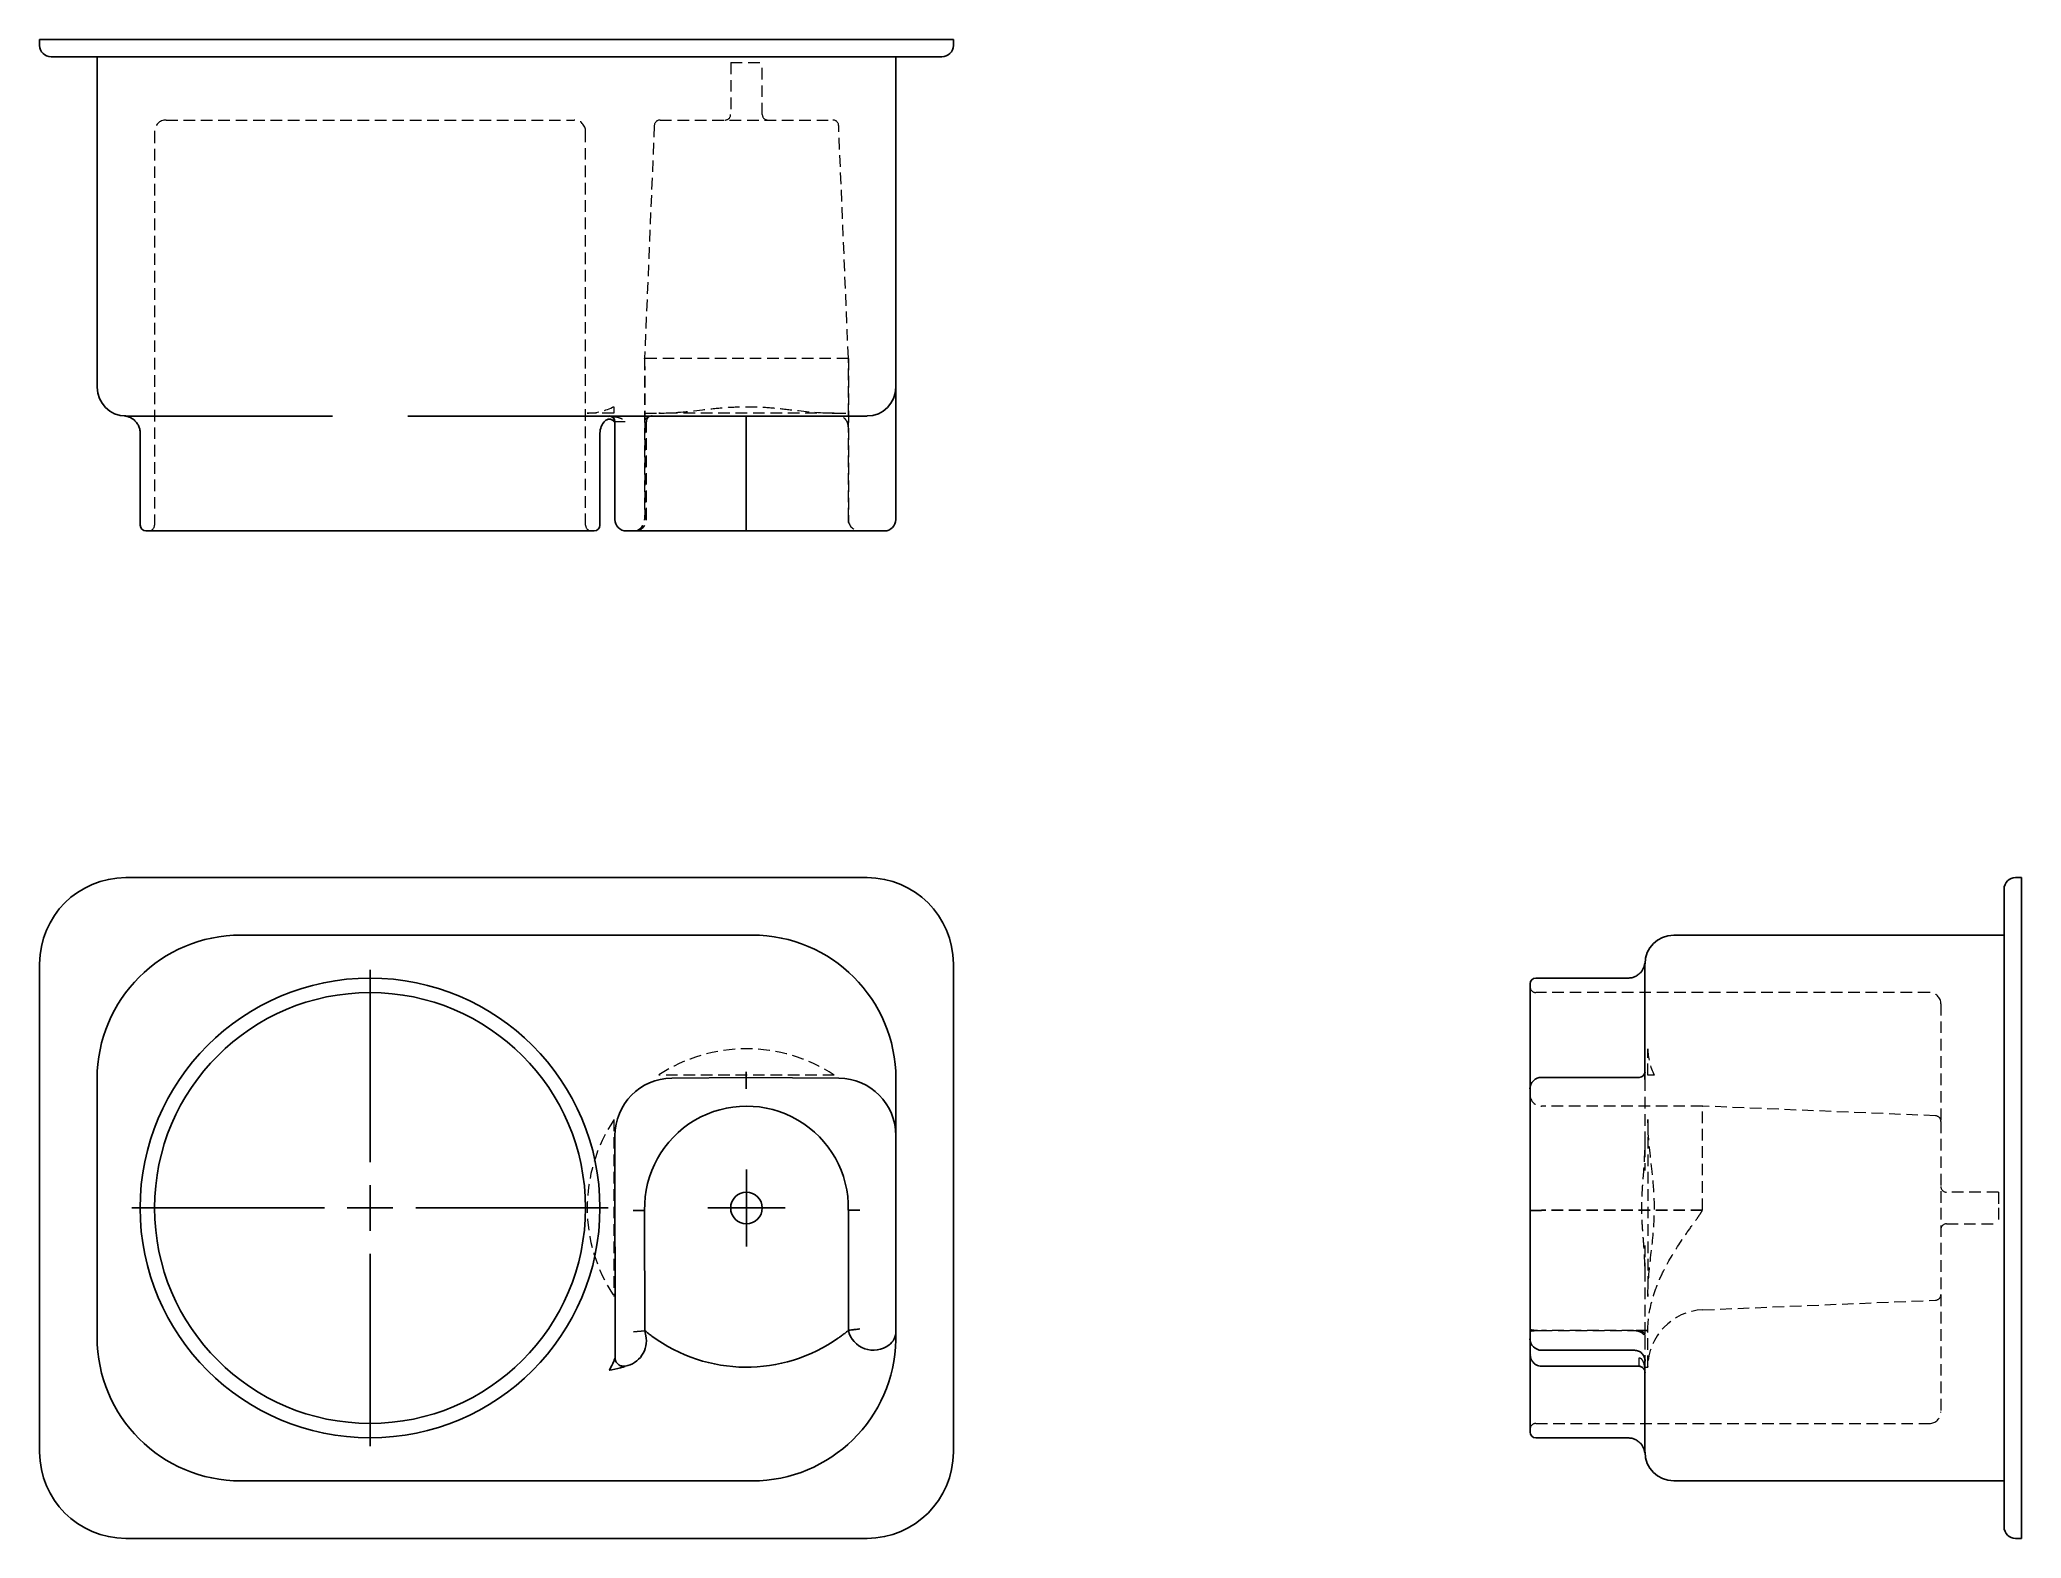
# Model space of a CAD drawing. Header units: millimetres. Extents: x 33 to 250, y 21 to 185.
import ezdxf

# ---------------------------------------------------------------- set-up
doc = ezdxf.new("R2010")
doc.units = ezdxf.units.MM
doc.linetypes.add('HIDDEN', pattern=[1.905, 1.27, -0.635])
doc.layers.add('10', color=7, linetype='Continuous')

# ---------------------------------------------------------------- blocks, each defined once
blk = doc.blocks.new('SW_CENTERMARKSYMBOL_0')
at = {"layer": '10', "color": 0}
for p, q in [((0, 2.5), (0, 4.23)), ((0, 0), (0, 2.5)), ((-2.5, 0), (-4.23, 0)), ((0, 0), (-2.5, 0)), ((0, 0), (0, -2.5)), ((0, 0), (2.5, 0)), ((2.5, 0), (4.23, 0)), ((0, -2.5), (0, -4.23))]:
    blk.add_line(p, q, dxfattribs=at)
blk = doc.blocks.new('SW_CENTERMARKSYMBOL_1')
at = {"layer": '10', "color": 0}
for p, q in [((0, 5), (0, 26.08)), ((0, 0), (0, 2.5)), ((-5, 0), (-26.08, 0)), ((0, 0), (-2.5, 0)), ((0, 0), (0, -2.5)), ((0, 0), (2.5, 0)), ((5, 0), (26.08, 0)), ((0, -5), (0, -26.08))]:
    blk.add_line(p, q, dxfattribs=at)

msp = doc.modelspace()

# ---------------------------------------------------------------- linework, layer by layer
at = {"color": 7, "linetype": 'Continuous', "lineweight": 25}
for p, q in [((33, 184.26), (33, 184.89)), ((42.43, 184.89), (33, 184.89)), ((123.57, 184.89), (42.43, 184.89)), ((133, 184.89), (123.57, 184.89)), ((133, 184.26), (133, 184.89)), ((34.26, 183), (42.43, 183)), ((39.29, 183), (39.29, 146.84)), ((42.43, 183), (123.57, 183)), ((123.57, 183), (131.74, 183)), ((126.71, 183), (126.71, 146.84)), ((126.71, 132.37), (126.71, 146.84)), ((42.43, 143.69), (55.01, 143.69)), ((55.01, 143.69), (65.05, 143.69)), ((73.28, 143.69), (110.99, 143.69)), ((95.33, 143.69), (95.24, 143.64)), ((110.99, 143.69), (123.57, 143.69)), ((44.01, 141.84), (44.01, 131.75)), ((94.32, 131.75), (94.32, 141.81)), ((95.96, 143.07), (95.96, 132.37)), ((110.34, 143.07), (110.34, 132.37)), ((44.64, 131.12), (93.69, 131.12)), ((97.22, 131.12), (102.2, 131.12)), ((102.2, 131.12), (110.34, 131.12)), ((110.34, 131.12), (120.47, 131.12)), ((120.47, 131.12), (125.45, 131.12)), ((123.57, 93.16), (42.43, 93.16)), ((248, 91.91), (248, 83.73)), ((249.26, 93.16), (249.89, 93.16)), ((249.89, 83.73), (249.89, 93.16)), ((110.99, 86.87), (55.01, 86.87)), ((248, 86.87), (211.84, 86.87)), ((33, 83.73), (33, 30.27)), ((133, 30.27), (133, 83.73)), ((208.69, 83.73), (208.69, 71.15)), ((248, 83.73), (248, 30.27)), ((249.89, 30.27), (249.89, 83.73)), ((196.12, 81.53), (196.12, 70.04)), ((206.84, 82.16), (196.75, 82.16)), ((110.34, 71.3), (110.34, 71.92)), ((39.29, 71.15), (39.29, 42.85)), ((110.34, 71.3), (102.19, 71.21)), ((110.34, 70.04), (110.34, 71.3)), ((120.48, 71.21), (110.34, 71.3)), ((126.71, 64.92), (126.71, 71.15)), ((196.12, 70.04), (196.12, 69.95)), ((196.12, 69.95), (196.12, 64.92)), ((208.07, 71.3), (197.37, 71.3)), ((208.69, 71.15), (208.69, 71.08)), ((95.96, 64.92), (95.98, 40.61)), ((126.71, 43.51), (126.71, 64.92)), ((196.12, 64.92), (196.12, 43.51)), ((99.25, 43.56), (99.21, 56.73)), ((121.51, 56.77), (121.51, 43.6)), ((97.99, 43.44), (99.25, 43.56)), ((99.36, 43.02), (99.25, 43.56)), ((196.12, 43.51), (196.12, 43)), ((196.12, 43), (196.12, 42.69)), ((196.12, 42.69), (196.12, 41.04)), ((197.37, 41.43), (207.54, 41.43)), ((196.17, 40.67), (196.12, 41.04)), ((196.12, 41.02), (196.12, 32.47)), ((197.37, 39.67), (208.07, 39.67)), ((208.07, 39.68), (208.07, 39.67)), ((208.69, 40.29), (208.73, 40.25)), ((208.69, 40.29), (208.69, 30.27)), ((196.75, 31.84), (206.84, 31.84)), ((248, 30.27), (248, 22.09)), ((249.89, 20.84), (249.89, 30.27)), ((55.01, 27.13), (110.99, 27.13)), ((248, 27.13), (211.84, 27.13)), ((42.43, 20.84), (123.57, 20.84)), ((249.26, 20.84), (249.89, 20.84))]:
    msp.add_line(p, q, dxfattribs=at)
at = {"color": 7, "linetype": 'HIDDEN', "lineweight": 18}
for p, q in [((108.63, 182.37), (112.09, 182.37)), ((108.63, 182.37), (108.63, 176.71)), ((112.09, 176.71), (112.09, 182.37)), ((46.84, 176.08), (91.49, 176.08)), ((100.9, 176.08), (119.82, 176.08)), ((45.58, 174.83), (45.58, 131.75)), ((92.75, 131.75), (92.75, 174.83)), ((100.27, 175.48), (99.21, 150.04)), ((121.51, 150.04), (120.45, 175.48)), ((121.51, 149.98), (99.21, 149.98)), ((99.21, 149.98), (99.21, 132.37)), ((99.21, 149.98), (99.21, 132.37)), ((121.51, 149.98), (121.51, 132.37)), ((121.51, 132.37), (121.51, 149.98)), ((95.85, 144.01), (92.93, 144.01)), ((95.33, 143.69), (95.33, 143.69)), ((95.34, 143.69), (95.35, 143.69)), ((99.25, 144.01), (100.72, 144.01)), ((99.25, 144.01), (99.25, 143.07)), ((119.97, 144.01), (100.75, 144.01)), ((119.97, 144.01), (121.51, 144.01)), ((99.25, 143.07), (99.25, 132.37)), ((99.41, 132.37), (99.41, 143.07)), ((239.83, 80.58), (196.75, 80.58)), ((241.08, 79.33), (241.08, 66.46)), ((209.01, 71.54), (209.01, 74.43)), ((119.97, 71.54), (100.75, 71.54)), ((208.69, 71.08), (208.69, 64.92)), ((214.98, 68.15), (197.37, 68.15)), ((214.98, 56.77), (214.98, 68.15)), ((240.48, 67.09), (215.04, 68.15)), ((95.85, 66.67), (95.85, 47.33)), ((209.01, 66.67), (209.01, 47.33)), ((241.08, 66.46), (241.08, 57)), ((208.69, 64.92), (208.69, 63.82)), ((208.69, 63.82), (208.69, 63.69)), ((208.69, 63.82), (208.69, 61.11)), ((247.37, 58.73), (241.71, 58.73)), ((247.37, 58.73), (247.37, 57)), ((214.98, 56.77), (197.37, 56.77)), ((214.98, 56.73), (197.37, 56.73)), ((241.08, 57), (241.08, 47.54)), ((247.37, 57), (247.37, 55.27)), ((241.71, 55.27), (247.37, 55.27)), ((208.69, 52.89), (208.69, 50.21)), ((208.69, 50.36), (208.69, 50.21)), ((208.69, 50.21), (208.69, 42.97)), ((215.04, 45.85), (240.48, 46.91)), ((241.08, 47.54), (241.08, 34.67)), ((207.44, 43.6), (197.37, 43.6)), ((208.07, 43.56), (197.37, 43.56)), ((209.01, 43.6), (207.44, 43.6)), ((209.01, 43.56), (208.07, 43.56)), ((209.01, 39.57), (209.01, 43.6)), ((208.69, 42.97), (208.69, 42.78)), ((208.69, 42.78), (208.69, 40.29)), ((196.12, 41.04), (196.15, 40.97)), ((208.69, 39.57), (209.01, 39.57)), ((196.75, 33.42), (239.83, 33.42))]:
    msp.add_line(p, q, dxfattribs=at)
at = {"color": 7, "linetype": 'Continuous', "lineweight": 25}
for centre, radius in [((69.16, 57), 25.16), ((69.16, 57), 23.58), ((110.36, 57), 1.73)]:
    msp.add_circle(centre, radius, dxfattribs=at)
for centre, radius, start, end in [((34.26, 184.26), 1.26, 180, 270), ((131.74, 184.26), 1.26, 270, 0), ((42.43, 146.84), 3.14, 180, 270), ((123.57, 146.84), 3.14, 270, 0), ((96.21, 141.81), 1.89, 133.704, 180), ((95.33, 143.07), 0.629, 360, 90), ((97.22, 132.37), 1.26, 180, 270), ((125.45, 132.37), 1.26, 270, 0), ((44.64, 131.75), 0.629, 180, 270), ((93.69, 131.75), 0.629, 270, 0), ((42.43, 83.73), 9.43, 90, 180), ((123.57, 83.73), 9.43, 0, 90), ((249.26, 91.91), 1.26, 90, 180), ((55.01, 71.15), 15.72, 90, 180), ((110.99, 71.15), 15.72, 0, 90), ((211.84, 83.73), 3.14, 90, 180), ((196.75, 81.53), 0.629, 90, 180), ((102.25, 64.92), 6.29, 90.5751, 180.0399), ((120.42, 64.92), 6.29, 0, 89.495), ((110.36, 57), 11.15, 358.8077, 181.37), ((124.26, 44.26), 2.83, 193.545, 306.8452), ((124.82, 43.51), 1.89, 306.8452, 0), ((55.01, 42.85), 15.72, 180, 270), ((96.58, 42.47), 2.83, 280.2807, 11.2574), ((110.36, 57), 17.43, 233.5679, 305.3601), ((110.99, 42.85), 15.72, 270, 358.9547), ((197.37, 42.69), 1.26, 180, 270), ((208.07, 39.01), 0.629, 0, 52.2444), ((196.75, 32.47), 0.629, 180, 270), ((42.43, 30.27), 9.43, 180, 270), ((123.57, 30.27), 9.43, 270, 0), ((211.84, 30.27), 3.14, 180, 270), ((249.26, 22.09), 1.26, 180, 270)]:
    msp.add_arc(centre, radius, start, end, dxfattribs=at)
at = {"color": 7, "linetype": 'HIDDEN', "lineweight": 18}
for centre, radius, start, end in [((46.84, 174.83), 1.26, 90, 180), ((91.49, 174.83), 1.26, 0, 90), ((100.9, 175.46), 0.629, 90, 177.6141), ((108, 176.71), 0.629, 270, 0), ((112.72, 176.71), 0.629, 180, 270), ((119.82, 175.46), 0.629, 2.3859, 90), ((92.93, 150.3), 6.29, 357.134, 357.6141), ((127.79, 150.3), 6.29, 182.3859, 182.866), ((92.93, 150.3), 6.29, 270, 297.6613), ((100.04, 143.07), 0.629, 90, 180), ((97.95, 132.37), 1.26, 270, 0), ((98.16, 132.37), 1.26, 270, 0), ((122.77, 132.37), 1.26, 180, 270), ((44.95, 131.75), 0.629, 270, 0), ((93.38, 131.75), 0.629, 180, 270), ((196.75, 81.21), 0.629, 180, 270), ((239.83, 79.33), 1.26, 0, 90), ((110.36, 57), 17.43, 56.5448, 123.4552), ((215.3, 74.43), 6.29, 180, 207.2695), ((197.37, 69.41), 1.26, 180, 270), ((215.3, 74.43), 6.29, 267.134, 267.6141), ((110.36, 57), 17.43, 146.3119, 213.6881), ((240.46, 66.46), 0.629, 0, 87.6141), ((241.71, 59.36), 0.629, 180, 270), ((241.71, 54.64), 0.629, 90, 180), ((215.3, 39.57), 6.29, 92.3859, 180), ((240.46, 47.54), 0.629, 272.3859, 0), ((196.75, 32.79), 0.629, 90, 180), ((239.83, 34.67), 1.26, 270, 0)]:
    msp.add_arc(centre, radius, start, end, dxfattribs=at)
at = {"color": 7, "linetype": 'Continuous', "lineweight": 25}
for centre, major_axis, ratio, start_param, end_param in [((110.34, 143.07), (0, 0.629), 0.000611, 4.712389, 6.284555), ((110.34, 132.37), (0, 1.26), 0.000611, 1.570796, 3.140223), ((208.07, 71.92), (0, 0.629), 0.999956, 3.141593, 4.712389), ((197.37, 70.04), (0, 1.26), 0.999956, 0, 1.570796)]:
    msp.add_ellipse(centre, major_axis=major_axis, ratio=ratio, start_param=start_param, end_param=end_param, dxfattribs=at)
at = {"color": 7, "linetype": 'HIDDEN', "lineweight": 18}
for centre, major_axis, ratio, start_param, end_param in [((97.99, 132.37), (0, 1.26), 0.999694, 3.141593, 4.712389), ((197.37, 43.44), (1.26, 0), 0.100092, 1.570796, 3.141593)]:
    msp.add_ellipse(centre, major_axis=major_axis, ratio=ratio, start_param=start_param, end_param=end_param, dxfattribs=at)
for points, knots in [([(99.21, 149.98), (99.21, 149.95), (99.21, 149.92), (99.21, 149.84), (99.21, 149.8), (99.21, 149.67), (99.21, 149.58), (99.21, 149.32), (99.22, 149.14), (99.22, 148.6), (99.22, 148.25), (99.22, 147.21), (99.23, 146.56), (99.23, 145.71), (99.23, 145.44), (99.24, 144.96), (99.24, 144.75), (99.24, 144.22), (99.25, 144.01), (99.25, 144.01)], [0, 0, 0, 0, 0.015625, 0.015625, 0.03125, 0.03125, 0.0625, 0.0625, 0.125, 0.125, 0.25, 0.25, 0.5, 0.5, 0.625, 0.625, 0.75, 0.75, 1, 1, 1, 1]), ([(95.9, 143.03), (95.9, 143.03), (95.91, 143.03), (95.91, 143.06), (95.91, 143.12), (95.91, 143.19), (95.89, 143.26), (95.87, 143.32), (95.85, 143.37), (95.83, 143.39), (95.82, 143.41), (95.8, 143.43), (95.77, 143.46), (95.74, 143.49), (95.7, 143.52), (95.66, 143.54), (95.63, 143.57), (95.57, 143.6), (95.49, 143.63), (95.36, 143.67), (95.29, 143.67), (95.23, 143.67)], [0, 0, 0, 0, 0.002981, 0.179727, 0.371447, 0.525225, 0.63919, 0.713619, 0.736521, 0.744722, 0.751128, 0.753867, 0.761886, 0.775452, 0.783543, 0.792409, 0.802659, 0.814797, 0.845785, 0.886705, 1, 1, 1, 1]), ([(95.56, 143.66), (95.83, 143.63), (96.22, 143.59), (96.63, 143.44), (96.86, 143.33), (97, 143.24), (97.07, 143.15), (97.09, 143.1), (97.09, 143.08), (97.09, 143.07)], [0, 0, 0, 0, 0.4714206, 0.6661614, 0.7820079, 0.9160694, 0.9624256, 0.98195, 1, 1, 1, 1]), ([(95.85, 144.71), (95.85, 144.69), (95.85, 144.64), (95.85, 144.27), (95.85, 144.05), (95.85, 144.02), (95.85, 144.01)], [0, 0, 0, 0, 0.300331, 0.650064, 0.825079, 1, 1, 1, 1]), ([(99.25, 143.07), (99.25, 143.15), (99.27, 143.24), (99.35, 143.38), (99.4, 143.44), (99.56, 143.59), (99.69, 143.65), (99.82, 143.67)], [0, 0, 0, 0, 0.25, 0.25, 0.5, 0.5, 1, 1, 1, 1]), ([(100.75, 144.01), (102.35, 144.01), (103.94, 144.2), (106.33, 144.46), (107.13, 144.55), (108.73, 144.67), (109.52, 144.71), (111.13, 144.71), (111.93, 144.68), (113.53, 144.56), (114.34, 144.47), (116.74, 144.2), (118.35, 144.01), (119.97, 144.01)], [0, 0, 0, 0, 0.25, 0.25, 0.375, 0.375, 0.5, 0.5, 0.625, 0.625, 0.75, 0.75, 1, 1, 1, 1]), ([(121.51, 142.44), (121.51, 142.52), (121.5, 142.61), (121.47, 142.77), (121.45, 142.85), (121.37, 143.08), (121.28, 143.22), (121.09, 143.45), (120.97, 143.54), (120.72, 143.66), (120.59, 143.69), (120.45, 143.69)], [0, 0, 0, 0, 0.125, 0.125, 0.25, 0.25, 0.5, 0.5, 0.75, 0.75, 1, 1, 1, 1]), ([(97.09, 143.07), (96.78, 143.07), (96.19, 143.07), (95.98, 143.07), (95.98, 143.07)], [0, 0, 0, 0, 0.571429, 1, 1, 1, 1]), ([(121.59, 131.93), (121.59, 131.93), (121.51, 132.07), (121.51, 132.22), (121.51, 132.37)], [0, 0, 0, 0, 0.050464, 1, 1, 1, 1]), ([(209.69, 71.54), (209.67, 71.54), (209.62, 71.54), (209.26, 71.54), (209.05, 71.54), (209.02, 71.54), (209.01, 71.54)], [0, 0, 0, 0, 0.308367, 0.654077, 0.827081, 1, 1, 1, 1]), ([(209.01, 47.33), (209.01, 48.94), (209.2, 50.54), (209.48, 52.95), (209.57, 53.75), (209.69, 55.36), (209.73, 56.16), (209.73, 57.77), (209.7, 58.58), (209.57, 60.19), (209.48, 61), (209.2, 63.42), (209.01, 65.04), (209.01, 66.67)], [0, 0, 0, 0, 0.25, 0.25, 0.375, 0.375, 0.5, 0.5, 0.625, 0.625, 0.75, 0.75, 1, 1, 1, 1]), ([(208.69, 50.65), (208.67, 51.1), (208.65, 51.9), (208.57, 52.99), (208.5, 53.88), (208.44, 54.63), (208.4, 55.31), (208.36, 55.97), (208.35, 56.66), (208.35, 57.4), (208.37, 58.15), (208.41, 58.91), (208.46, 59.71), (208.54, 60.67), (208.63, 61.91), (208.67, 62.85), (208.69, 63.39)], [0, 0, 0, 0, 0.105086, 0.18956, 0.256406, 0.314982, 0.366291, 0.41625, 0.470569, 0.529306, 0.589296, 0.648578, 0.707225, 0.777414, 0.874738, 1, 1, 1, 1]), ([(196.12, 56.76), (196.12, 56.76), (196.12, 56.76), (196.12, 56.76), (196.15, 56.76), (196.28, 56.76), (196.37, 56.76), (196.61, 56.77), (196.75, 56.77), (197.05, 56.77), (197.21, 56.77), (197.37, 56.77)], [-0.3151586, -0.3151586, -0.3151586, -0.3151586, -0.3136541, -0.3136541, -0.2343837, -0.2343837, -0.1562522, -0.1562522, -0.0781249, -0.0781249, 0, 0, 0, 0]), ([(196.12, 56.72), (196.12, 56.72), (196.12, 56.72), (196.12, 56.72), (196.15, 56.72), (196.28, 56.73), (196.37, 56.73), (196.61, 56.73), (196.75, 56.73), (197.05, 56.73), (197.21, 56.73), (197.37, 56.73)], [-0.0015044, -0.0015044, -0.0015044, -0.0015044, 0, 0, 0.0792706, 0.0792706, 0.1574023, 0.1574023, 0.2355297, 0.2355297, 0.3136548, 0.3136548, 0.3136548, 0.3136548]), ([(209.01, 43.6), (209.01, 44.84), (209.22, 46.04), (209.66, 47.52), (209.76, 47.81), (209.97, 48.39), (210.08, 48.67), (210.44, 49.52), (210.7, 50.07), (211.56, 51.68), (212.21, 52.72), (213.25, 54.24), (213.6, 54.74), (214.14, 55.49), (214.32, 55.74), (214.58, 56.11), (214.67, 56.24), (214.8, 56.43), (214.84, 56.5), (214.92, 56.63), (214.95, 56.7), (214.98, 56.77)], [0, 0, 0, 0, 0.25, 0.25, 0.3125, 0.3125, 0.375, 0.375, 0.5, 0.5, 0.75, 0.75, 0.875, 0.875, 0.9375, 0.9375, 0.96875, 0.96875, 0.984375, 0.984375, 1, 1, 1, 1]), ([(196.12, 43.77), (196.12, 43.77), (196.12, 43.77), (196.12, 43.76), (196.13, 43.74), (196.16, 43.72), (196.19, 43.71), (196.28, 43.68), (196.38, 43.66), (196.61, 43.63), (196.75, 43.62), (197.05, 43.6), (197.21, 43.6), (197.37, 43.6)], [-0.001053, -0.001053, -0.001053, -0.001053, 0, 0, 0.0407932, 0.0407932, 0.0815889, 0.0815889, 0.1599999, 0.1599999, 0.2378787, 0.2378787, 0.3155224, 0.3155224, 0.3155224, 0.3155224]), ([(207.44, 43.6), (207.52, 43.6), (207.61, 43.59), (207.77, 43.57), (207.85, 43.55), (208.08, 43.48), (208.22, 43.42), (208.45, 43.26), (208.54, 43.17), (208.66, 42.98), (208.69, 42.88), (208.69, 42.78)], [0, 0, 0, 0, 0.125, 0.125, 0.25, 0.25, 0.5, 0.5, 0.75, 0.75, 1, 1, 1, 1]), ([(208.07, 43.56), (208.15, 43.56), (208.24, 43.55), (208.38, 43.49), (208.44, 43.45), (208.59, 43.32), (208.65, 43.22), (208.67, 43.11)], [0, 0, 0, 0, 0.25, 0.25, 0.5, 0.5, 1, 1, 1, 1]), ([(196.15, 40.73), (196.14, 40.77), (196.12, 40.87), (196.12, 40.98), (196.12, 41.04)], [0, 0, 0, 0, 0.510043, 1, 1, 1, 1]), ([(208.07, 39.71), (208.07, 39.73), (208.07, 39.77), (208.07, 39.88), (208.07, 40.03), (208.07, 40.21), (208.07, 40.41), (208.07, 40.54), (208.07, 40.61)], [0, 0, 0, 0, 0.154313, 0.323451, 0.492588, 0.661725, 0.830863, 1, 1, 1, 1]), ([(208.07, 40.61), (208.09, 40.61), (208.14, 40.6), (208.23, 40.55), (208.39, 40.39), (208.59, 39.99), (208.63, 39.64), (208.66, 39.42)], [0, 0, 0, 0, 0.044296, 0.094152, 0.215916, 0.508252, 1, 1, 1, 1]), ([(208.69, 39.24), (208.66, 39.3), (208.63, 39.37), (208.48, 39.48), (208.45, 39.51)], [0, 0, 0, 0, 0.8109785, 1, 1, 1, 1])]:
    msp.add_open_spline(points, degree=3, knots=knots, dxfattribs=at)
at = {"color": 7, "linetype": 'Continuous', "lineweight": 25}
for points, knots in [([(42.26, 143.7), (42.44, 143.67), (42.78, 143.63), (43.29, 143.33), (43.63, 142.97), (43.83, 142.64), (43.98, 142.25), (44, 141.96), (44.01, 141.82)], [0, 0, 0, 0, 0.2548253, 0.4955849, 0.6161835, 0.7393484, 0.8669355, 1, 1, 1, 1]), ([(94.9, 143.17), (94.95, 143.21), (95.05, 143.29), (95.21, 143.34), (95.35, 143.35), (95.49, 143.33), (95.6, 143.29), (95.69, 143.24), (95.73, 143.21), (95.75, 143.19), (95.77, 143.17), (95.8, 143.14), (95.83, 143.12), (95.86, 143.07), (95.89, 143.04), (95.9, 143.04), (95.9, 143.03)], [0, 0, 0, 0, 0.079798, 0.14849, 0.206105, 0.252513, 0.318111, 0.359111, 0.371962, 0.385707, 0.402056, 0.421853, 0.473473, 0.542628, 0.736261, 1, 1, 1, 1]), ([(208.7, 83.9), (208.67, 83.73), (208.63, 83.38), (208.33, 82.87), (207.97, 82.54), (207.64, 82.33), (207.25, 82.19), (206.96, 82.17), (206.82, 82.16)], [0, 0, 0, 0, 0.254825, 0.495585, 0.616184, 0.739348, 0.866935, 1, 1, 1, 1]), ([(97.95, 56.72), (97.96, 56.72), (97.96, 56.72), (98.13, 56.72), (98.29, 56.72), (98.6, 56.73), (98.73, 56.73), (98.96, 56.73), (99.05, 56.73), (99.18, 56.73), (99.21, 56.73), (99.21, 56.73)], [-0.0015044, -0.0015044, -0.0015044, -0.0015044, 0, 0, 0.0792706, 0.0792706, 0.1574023, 0.1574023, 0.2355297, 0.2355297, 0.3136548, 0.3136548, 0.3136548, 0.3136548]), ([(122.76, 56.76), (122.76, 56.76), (122.76, 56.76), (122.59, 56.76), (122.42, 56.76), (122.12, 56.76), (121.98, 56.76), (121.75, 56.77), (121.66, 56.77), (121.54, 56.77), (121.51, 56.77), (121.51, 56.77)], [-0.3151586, -0.3151586, -0.3151586, -0.3151586, -0.3136541, -0.3136541, -0.2343837, -0.2343837, -0.1562522, -0.1562522, -0.0781249, -0.0781249, 0, 0, 0, 0]), ([(99.25, 43.56), (99.25, 43.56), (99.27, 43.55), (99.35, 43.49), (99.4, 43.45), (99.56, 43.32), (99.69, 43.22), (99.82, 43.11)], [0, 0, 0, 0, 0.25, 0.25, 0.5, 0.5, 1, 1, 1, 1]), ([(121.51, 43.6), (121.51, 43.6), (121.5, 43.59), (121.47, 43.57), (121.45, 43.55), (121.37, 43.48), (121.28, 43.42), (121.09, 43.26), (120.97, 43.17), (120.72, 42.98), (120.59, 42.88), (120.45, 42.78)], [0, 0, 0, 0, 0.125, 0.125, 0.25, 0.25, 0.5, 0.5, 0.75, 0.75, 1, 1, 1, 1]), ([(122.76, 43.77), (122.76, 43.77), (122.76, 43.77), (122.67, 43.76), (122.59, 43.74), (122.42, 43.72), (122.34, 43.71), (122.12, 43.68), (121.98, 43.66), (121.75, 43.63), (121.66, 43.62), (121.54, 43.6), (121.51, 43.6), (121.51, 43.6)], [-0.001053, -0.001053, -0.001053, -0.001053, 0, 0, 0.0407932, 0.0407932, 0.0815889, 0.0815889, 0.1599999, 0.1599999, 0.2378787, 0.2378787, 0.3155224, 0.3155224, 0.3155224, 0.3155224]), ([(126.71, 42.85), (126.71, 43), (126.71, 43.11), (126.71, 43.28), (126.71, 43.34), (126.71, 43.48), (126.71, 43.51), (126.71, 43.51)], [0, 0, 0, 0, 0.25, 0.25, 0.5, 0.5, 1, 1, 1, 1]), ([(207.54, 41.43), (207.69, 41.41), (207.99, 41.38), (208.38, 41.11), (208.66, 40.71), (208.7, 40.39), (208.71, 40.23)], [0, 0, 0, 0, 0.246379, 0.494836, 0.746169, 1, 1, 1, 1]), ([(95.98, 40.61), (95.98, 40.61), (95.95, 40.52), (95.78, 40.05), (95.54, 39.56), (95.35, 39.24), (95.35, 39.24), (95.35, 39.24)], [-0.454095, -0.454095, -0.454095, -0.454095, -0.3634419, -0.2727887, -0.0008292, -0.0008292, 0, 0, 0, 0]), ([(95.35, 39.24), (95.35, 39.24), (95.35, 39.24), (95.72, 39.3), (96.32, 39.41), (96.96, 39.63), (97.09, 39.68), (97.09, 39.68)], [-0.454095, -0.454095, -0.454095, -0.454095, -0.4532658, -0.4532658, -0.1813063, -0.0906532, 0, 0, 0, 0]), ([(97.09, 39.68), (96.95, 39.66), (96.81, 39.67), (96.55, 39.74), (96.42, 39.8), (96.21, 39.98), (96.12, 40.09), (96.01, 40.34), (95.98, 40.47), (95.98, 40.61)], [0, 0, 0, 0, 0.25, 0.25, 0.5, 0.5, 0.75, 0.75, 1, 1, 1, 1]), ([(196.13, 40.97), (196.13, 40.95), (196.13, 40.91), (196.13, 40.82), (196.14, 40.75), (196.15, 40.7)], [0, 0, 0, 0, 0.165513, 0.381087, 1, 1, 1, 1]), ([(196.13, 40.84), (196.13, 40.81), (196.14, 40.75), (196.15, 40.71), (196.15, 40.69)], [0, 0, 0, 0, 0.49025, 1, 1, 1, 1]), ([(196.15, 40.69), (196.18, 40.6), (196.24, 40.39), (196.45, 40.07), (196.74, 39.83), (197.07, 39.7), (197.27, 39.68), (197.37, 39.68)], [0, 0, 0, 0, 0.177939, 0.391269, 0.660818, 0.824052, 1, 1, 1, 1]), ([(197.37, 39.67), (197.37, 39.67), (197.37, 39.67), (197.37, 39.68), (197.37, 39.68)], [0, 0, 0, 0, 0.334987, 1, 1, 1, 1]), ([(208.07, 39.68), (208.07, 39.68), (208.08, 39.67), (208.1, 39.67), (208.12, 39.67), (208.15, 39.66), (208.2, 39.65), (208.27, 39.62), (208.37, 39.57), (208.43, 39.52), (208.46, 39.5)], [0, 0, 0, 0, 0.040027, 0.078697, 0.117676, 0.15865, 0.251686, 0.365106, 0.652751, 1, 1, 1, 1]), ([(208.45, 39.51), (208.44, 39.51), (208.41, 39.54), (208.33, 39.59), (208.24, 39.65), (208.15, 39.68), (208.1, 39.68), (208.08, 39.68), (208.07, 39.68)], [0, 0, 0, 0, 0.144585, 0.441426, 0.78494, 0.903721, 0.953749, 1, 1, 1, 1]), ([(206.82, 31.84), (206.96, 31.83), (207.25, 31.81), (207.64, 31.67), (207.97, 31.46), (208.33, 31.13), (208.63, 30.62), (208.67, 30.27), (208.7, 30.1)], [0, 0, 0, 0, 0.133149, 0.260839, 0.384106, 0.504784, 0.745544, 1, 1, 1, 1])]:
    msp.add_open_spline(points, degree=3, knots=knots, dxfattribs=at)
at = {"color": 7, "linetype": 'HIDDEN', "lineweight": 18}
for points in [[(99.82, 143.67), (99.88, 143.69), (99.94, 143.69), (100.01, 143.69)], [(208.67, 43.11), (208.69, 43.07), (208.69, 43.02), (208.69, 42.97)]]:
    msp.add_open_spline(points, degree=3, dxfattribs=at)
at = {"color": 7, "linetype": 'Continuous', "lineweight": 25}
for points in [[(99.82, 43.11), (99.88, 43.07), (99.94, 43.02), (100.01, 42.97)], [(126.71, 42.56), (126.71, 42.67), (126.71, 42.77), (126.71, 42.85)]]:
    msp.add_open_spline(points, degree=3, dxfattribs=at)

# ---------------------------------------------------------------- block references
at = {"layer": '10'}
for name, p in [('SW_CENTERMARKSYMBOL_1', (69.16, 57)), ('SW_CENTERMARKSYMBOL_0', (110.36, 57))]:
    msp.add_blockref(name, p, dxfattribs=at)

doc.saveas('drawing.dxf')
